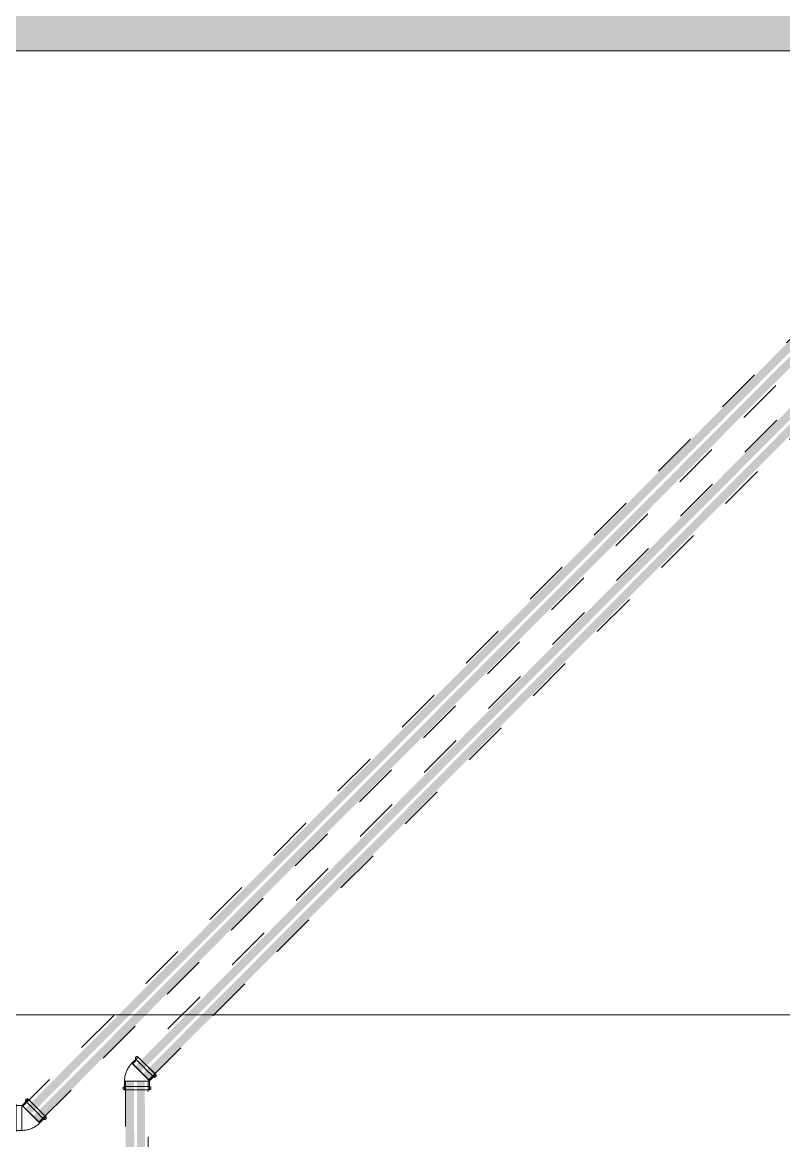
# Model space of a CAD drawing. Header units: metres. Extents: x 149 to 429, y -3 to 162.
# Drawn here: x 355.495 to 357.175, y 97.364 to 99.833 of the extents above; entities that cross this region are included whole.
import ezdxf

# ---------------------------------------------------------------- set-up
doc = ezdxf.new("R2010")
doc.units = ezdxf.units.M
doc.linetypes.add('Aligning Line', pattern=[0.012, 0.006, -0.006])
for name, color, linetype, lineweight in [('A-DETL', 7, 'Continuous', 5), ('A-DETL-GENF', 7, 'Continuous', 5), ('P-PIPE', 7, 'Continuous', 5)]:
    doc.layers.add(name, color=color, linetype=linetype, lineweight=lineweight)
doc.layers.add('A-FLOR', color=7, linetype='Continuous', lineweight=9, true_color=0x007f00)

# ---------------------------------------------------------------- blocks, each defined once
blk = doc.blocks.new('AÇO_Cotovelo 90 45 - AÇO_Cotovelo 90 45-3953115-TÉRREO 1_20 - Dependente 2')
at = {"layer": 'P-PIPE'}
for p, q in [((-0.0119, 0.0274), (-0.031, 0.0274)), ((-0.031, 0.0222), (-0.031, 0.0274)), ((-0.031, 0.0222), (-0.031, 0.0274)), ((-0.0119, 0.0274), (-0.0119, 0.0222)), ((-0.0119, 0.0274), (-0.0119, 0.0222)), ((-0.0119, 0.0274), (-0.0119, -0.0274)), ((-0.0119, 0.0274), (-0.0119, 0.0237)), ((0.0025, 0.0413), (-0.011, 0.0278)), ((-0.011, 0.0278), (0.0278, -0.011)), ((-0.0084, 0.0252), (-0.011, 0.0278)), ((0.0278, -0.011), (-0.011, 0.0278)), ((0.0413, 0.0025), (0.0025, 0.0413)), ((-0.031, -0.0085), (-0.031, 0.0085)), ((-0.0119, 0.0085), (-0.0119, -0.0085)), ((0.0278, -0.011), (0.0413, 0.0025)), ((-0.031, -0.0274), (-0.031, -0.0222)), ((-0.031, -0.0274), (-0.031, -0.0222)), ((-0.0119, -0.0222), (-0.0119, -0.0274)), ((-0.0119, -0.0222), (-0.0119, -0.0274)), ((-0.0119, -0.0237), (-0.0119, -0.0274)), ((0.0278, -0.011), (0.0252, -0.0084)), ((-0.031, -0.0274), (-0.0119, -0.0274))]:
    blk.add_line(p, q, dxfattribs=at)
at = {"layer": 'P-PIPE', "flags": 128}
for points in [[(-0.031, 0.0274), (-0.031, 0.0275), (-0.031, 0.0277), (-0.0309, 0.0278), (-0.0309, 0.028), (-0.0309, 0.0281), (-0.0309, 0.0282), (-0.0308, 0.0284), (-0.0308, 0.0285), (-0.0307, 0.0286), (-0.0307, 0.0288), (-0.0306, 0.0289), (-0.0306, 0.029), (-0.0305, 0.0291), (-0.0304, 0.0293), (-0.0304, 0.0294), (-0.0303, 0.0295), (-0.0302, 0.0296), (-0.0301, 0.0297), (-0.03, 0.0298), (-0.0299, 0.0299), (-0.0298, 0.03), (-0.0297, 0.0301), (-0.0296, 0.0302), (-0.0295, 0.0303), (-0.0294, 0.0303), (-0.0292, 0.0304), (-0.0291, 0.0305), (-0.029, 0.0306), (-0.0289, 0.0306), (-0.0287, 0.0307), (-0.0286, 0.0307), (-0.0285, 0.0308), (-0.0283, 0.0308), (-0.0282, 0.0308), (-0.0281, 0.0308), (-0.0279, 0.0309), (-0.0278, 0.0309), (-0.0276, 0.0309), (-0.0275, 0.0309), (-0.0274, 0.0309), (-0.0272, 0.0309), (-0.0271, 0.0309), (-0.0269, 0.0309), (-0.0268, 0.0308), (-0.0267, 0.0308), (-0.0265, 0.0308), (-0.0264, 0.0307), (-0.0263, 0.0307), (-0.0261, 0.0306), (-0.026, 0.0306), (-0.0259, 0.0305), (-0.0258, 0.0305), (-0.0256, 0.0304), (-0.0255, 0.0303), (-0.0254, 0.0302), (-0.0253, 0.0301), (-0.0252, 0.0301), (-0.0251, 0.03), (-0.025, 0.0299), (-0.0249, 0.0298), (-0.0248, 0.0297), (-0.0247, 0.0296), (-0.0246, 0.0294), (-0.0245, 0.0293), (-0.0245, 0.0292), (-0.0244, 0.0291), (-0.0243, 0.029), (-0.0243, 0.0288), (-0.0242, 0.0287), (-0.0242, 0.0286), (-0.0241, 0.0284), (-0.0241, 0.0283), (-0.024, 0.0282), (-0.024, 0.028), (-0.024, 0.0279), (-0.024, 0.0278), (-0.024, 0.0276), (-0.024, 0.0275), (-0.024, 0.0274)], [(-0.031, 0.024), (-0.031, 0.0245), (-0.031, 0.025), (-0.031, 0.0254), (-0.031, 0.0258), (-0.031, 0.0262), (-0.031, 0.0265), (-0.031, 0.0267), (-0.031, 0.0269), (-0.031, 0.0271), (-0.031, 0.0273), (-0.031, 0.0273), (-0.031, 0.0274)], [(-0.031, 0.0274), (-0.031, 0.0273), (-0.031, 0.0272), (-0.031, 0.0271), (-0.031, 0.0269), (-0.031, 0.0266), (-0.031, 0.0263), (-0.031, 0.026), (-0.031, 0.0256), (-0.031, 0.0252), (-0.031, 0.0248), (-0.031, 0.0243), (-0.031, 0.0238), (-0.031, 0.0232), (-0.031, 0.0226), (-0.031, 0.022), (-0.031, 0.0213), (-0.031, 0.0206), (-0.031, 0.0199), (-0.031, 0.0191), (-0.031, 0.0183), (-0.031, 0.0175), (-0.031, 0.0166), (-0.031, 0.0157), (-0.031, 0.0148), (-0.031, 0.0139), (-0.031, 0.0129), (-0.031, 0.0119), (-0.031, 0.0109), (-0.031, 0.0099), (-0.031, 0.0089), (-0.031, 0.0079), (-0.031, 0.0068), (-0.031, 0.0057), (-0.031, 0.0047), (-0.031, 0.0036), (-0.031, 0.0025), (-0.031, 0.0014), (-0.031, 0.0003), (-0.031, -0.0008), (-0.031, -0.0019), (-0.031, -0.003), (-0.031, -0.0041), (-0.031, -0.0052), (-0.031, -0.0062), (-0.031, -0.0073), (-0.031, -0.0083), (-0.031, -0.0094), (-0.031, -0.0104), (-0.031, -0.0114), (-0.031, -0.0124), (-0.031, -0.0134), (-0.031, -0.0143), (-0.031, -0.0152), (-0.031, -0.0161), (-0.031, -0.017), (-0.031, -0.0178), (-0.031, -0.0187), (-0.031, -0.0194), (-0.031, -0.0202), (-0.031, -0.0209), (-0.031, -0.0216), (-0.031, -0.0223), (-0.031, -0.0229), (-0.031, -0.0235), (-0.031, -0.024), (-0.031, -0.0245), (-0.031, -0.025), (-0.031, -0.0254), (-0.031, -0.0258), (-0.031, -0.0262), (-0.031, -0.0265), (-0.031, -0.0267), (-0.031, -0.0269), (-0.031, -0.0271), (-0.031, -0.0273), (-0.031, -0.0273), (-0.031, -0.0274)], [(-0.024, 0.0274), (-0.024, 0.0273), (-0.024, 0.0272), (-0.024, 0.0271), (-0.024, 0.0269), (-0.024, 0.0266), (-0.024, 0.0263), (-0.024, 0.026), (-0.024, 0.0256), (-0.024, 0.0252), (-0.024, 0.0248), (-0.024, 0.0243)], [(-0.024, -0.0274), (-0.024, -0.0273), (-0.024, -0.0272), (-0.024, -0.0271), (-0.024, -0.0269), (-0.024, -0.0266), (-0.024, -0.0263), (-0.024, -0.026), (-0.024, -0.0256), (-0.024, -0.0252), (-0.024, -0.0248), (-0.024, -0.0243), (-0.024, -0.0238), (-0.024, -0.0232), (-0.024, -0.0226), (-0.024, -0.022), (-0.024, -0.0213), (-0.024, -0.0206), (-0.024, -0.0199), (-0.024, -0.0191), (-0.024, -0.0183), (-0.024, -0.0175), (-0.024, -0.0166), (-0.024, -0.0157), (-0.024, -0.0148), (-0.024, -0.0139), (-0.024, -0.0129), (-0.024, -0.0119), (-0.024, -0.0109), (-0.024, -0.0099), (-0.024, -0.0089), (-0.024, -0.0079), (-0.024, -0.0068), (-0.024, -0.0057), (-0.024, -0.0047), (-0.024, -0.0036), (-0.024, -0.0025), (-0.024, -0.0014), (-0.024, -0.0003), (-0.024, 0.0008), (-0.024, 0.0019), (-0.024, 0.003), (-0.024, 0.0041), (-0.024, 0.0052), (-0.024, 0.0062), (-0.024, 0.0073), (-0.024, 0.0083), (-0.024, 0.0094), (-0.024, 0.0104), (-0.024, 0.0114), (-0.024, 0.0124), (-0.024, 0.0134), (-0.024, 0.0143), (-0.024, 0.0152), (-0.024, 0.0161), (-0.024, 0.017), (-0.024, 0.0178), (-0.024, 0.0187), (-0.024, 0.0194), (-0.024, 0.0202), (-0.024, 0.0209), (-0.024, 0.0216), (-0.024, 0.0223), (-0.024, 0.0229), (-0.024, 0.0235), (-0.024, 0.024), (-0.024, 0.0245), (-0.024, 0.025), (-0.024, 0.0254), (-0.024, 0.0258), (-0.024, 0.0262), (-0.024, 0.0265), (-0.024, 0.0267), (-0.024, 0.0269), (-0.024, 0.0271), (-0.024, 0.0273), (-0.024, 0.0273), (-0.024, 0.0274)], [(-0.011, 0.0278), (-0.011, 0.0277), (-0.0111, 0.0277), (-0.0111, 0.0277), (-0.0111, 0.0276), (-0.0112, 0.0276), (-0.0112, 0.0276), (-0.0113, 0.0276), (-0.0113, 0.0275), (-0.0114, 0.0275), (-0.0114, 0.0275), (-0.0114, 0.0275), (-0.0115, 0.0275), (-0.0115, 0.0274), (-0.0116, 0.0274), (-0.0116, 0.0274), (-0.0117, 0.0274), (-0.0117, 0.0274), (-0.0118, 0.0274), (-0.0118, 0.0274), (-0.0119, 0.0274)], [(-0.0024, 0.0363), (-0.0025, 0.0364), (-0.0026, 0.0365), (-0.0027, 0.0366), (-0.0028, 0.0367), (-0.0029, 0.0369), (-0.0029, 0.037), (-0.003, 0.0371), (-0.0031, 0.0372), (-0.0031, 0.0374), (-0.0032, 0.0375), (-0.0032, 0.0376), (-0.0033, 0.0377), (-0.0033, 0.0379), (-0.0034, 0.038), (-0.0034, 0.0381), (-0.0034, 0.0383), (-0.0034, 0.0384), (-0.0034, 0.0386), (-0.0035, 0.0387), (-0.0035, 0.0388), (-0.0035, 0.039), (-0.0034, 0.0391), (-0.0034, 0.0393), (-0.0034, 0.0394), (-0.0034, 0.0395), (-0.0033, 0.0397), (-0.0033, 0.0398), (-0.0033, 0.0399), (-0.0032, 0.0401), (-0.0032, 0.0402), (-0.0031, 0.0403), (-0.003, 0.0405), (-0.003, 0.0406), (-0.0029, 0.0407), (-0.0028, 0.0408), (-0.0027, 0.0409), (-0.0026, 0.041), (-0.0026, 0.0411), (-0.0025, 0.0412), (-0.0024, 0.0413), (-0.0023, 0.0414), (-0.0021, 0.0415), (-0.002, 0.0416), (-0.0019, 0.0417), (-0.0018, 0.0418), (-0.0017, 0.0418), (-0.0016, 0.0419), (-0.0014, 0.042), (-0.0013, 0.042), (-0.0012, 0.0421), (-0.001, 0.0421), (-0.0009, 0.0422), (-0.0008, 0.0422), (-0.0006, 0.0422), (-0.0005, 0.0423), (-0.0004, 0.0423), (-0.0002, 0.0423), (-0.0001, 0.0423), (0, 0.0423)], [(0, 0.0339), (-0.0004, 0.0343), (-0.0007, 0.0346), (-0.001, 0.0349), (-0.0013, 0.0352), (-0.0016, 0.0354), (-0.0018, 0.0357), (-0.002, 0.0358), (-0.0021, 0.036), (-0.0022, 0.0361), (-0.0023, 0.0362), (-0.0024, 0.0363), (-0.0024, 0.0363)], [(-0.0024, 0.0363), (-0.0024, 0.0363), (-0.0023, 0.0362), (-0.0022, 0.0361), (-0.002, 0.0359), (-0.0019, 0.0358), (-0.0017, 0.0356), (-0.0014, 0.0353), (-0.0012, 0.0351), (-0.0009, 0.0348), (-0.0006, 0.0345), (-0.0002, 0.0341), (0.0001, 0.0338), (0.0005, 0.0334), (0.001, 0.0329), (0.0014, 0.0325), (0.0019, 0.032), (0.0024, 0.0315), (0.0029, 0.031), (0.0034, 0.0304), (0.004, 0.0299), (0.0046, 0.0293), (0.0052, 0.0287), (0.0058, 0.0281), (0.0065, 0.0274), (0.0071, 0.0268), (0.0078, 0.0261), (0.0085, 0.0254), (0.0092, 0.0247), (0.0099, 0.024), (0.0107, 0.0232), (0.0114, 0.0225), (0.0121, 0.0218), (0.0129, 0.021), (0.0137, 0.0202), (0.0144, 0.0195), (0.0152, 0.0187), (0.016, 0.0179), (0.0167, 0.0172), (0.0175, 0.0164), (0.0183, 0.0156), (0.0191, 0.0148), (0.0198, 0.0141), (0.0206, 0.0133), (0.0213, 0.0125), (0.0221, 0.0118), (0.0228, 0.011), (0.0236, 0.0103), (0.0243, 0.0096), (0.025, 0.0089), (0.0257, 0.0082), (0.0264, 0.0075), (0.0271, 0.0068), (0.0277, 0.0062), (0.0283, 0.0055), (0.029, 0.0049), (0.0296, 0.0043), (0.0301, 0.0037), (0.0307, 0.0032), (0.0312, 0.0027), (0.0317, 0.0021), (0.0322, 0.0017), (0.0327, 0.0012), (0.0331, 0.0008), (0.0335, 0.0003), (0.0339, 0), (0.0343, -0.0004), (0.0346, -0.0007), (0.0349, -0.001), (0.0352, -0.0013), (0.0354, -0.0016), (0.0357, -0.0018), (0.0358, -0.002), (0.036, -0.0021), (0.0361, -0.0022), (0.0362, -0.0023), (0.0363, -0.0024), (0.0363, -0.0024)], [(0, 0.0423), (0.0002, 0.0423), (0.0003, 0.0423), (0.0005, 0.0423), (0.0006, 0.0423), (0.0007, 0.0422), (0.0009, 0.0422), (0.001, 0.0422), (0.0011, 0.0421), (0.0013, 0.0421), (0.0014, 0.042), (0.0015, 0.042), (0.0017, 0.0419), (0.0018, 0.0418), (0.0019, 0.0418), (0.002, 0.0417), (0.0021, 0.0416), (0.0022, 0.0415), (0.0024, 0.0414), (0.0025, 0.0413), (0.0025, 0.0413)], [(0.0025, 0.0413), (0.0026, 0.0412), (0.0027, 0.0411), (0.0028, 0.041), (0.0029, 0.0409), (0.0031, 0.0407), (0.0033, 0.0405), (0.0035, 0.0403), (0.0038, 0.04), (0.004, 0.0397), (0.0044, 0.0394), (0.0047, 0.0391)], [(0.0413, 0.0025), (0.0412, 0.0026), (0.0411, 0.0027), (0.041, 0.0028), (0.0409, 0.0029), (0.0407, 0.0031), (0.0405, 0.0033), (0.0403, 0.0035), (0.04, 0.0038), (0.0397, 0.004), (0.0394, 0.0044), (0.0391, 0.0047), (0.0387, 0.0051), (0.0383, 0.0055), (0.0379, 0.0059), (0.0374, 0.0064), (0.037, 0.0068), (0.0365, 0.0073), (0.0359, 0.0079), (0.0354, 0.0084), (0.0348, 0.009), (0.0342, 0.0096), (0.0336, 0.0102), (0.033, 0.0108), (0.0324, 0.0114), (0.0317, 0.0121), (0.031, 0.0128), (0.0303, 0.0135), (0.0296, 0.0142), (0.0289, 0.0149), (0.0282, 0.0156), (0.0275, 0.0163), (0.0267, 0.0171), (0.0259, 0.0178), (0.0252, 0.0186), (0.0244, 0.0194), (0.0237, 0.0201), (0.0229, 0.0209), (0.0221, 0.0217), (0.0213, 0.0225), (0.0206, 0.0232), (0.0198, 0.024), (0.019, 0.0248), (0.0183, 0.0255), (0.0175, 0.0263), (0.0167, 0.027), (0.016, 0.0278), (0.0153, 0.0285), (0.0145, 0.0292), (0.0138, 0.03), (0.0131, 0.0307), (0.0125, 0.0313), (0.0118, 0.032), (0.0111, 0.0327), (0.0105, 0.0333), (0.0099, 0.0339), (0.0093, 0.0345), (0.0087, 0.0351), (0.0081, 0.0356), (0.0076, 0.0362), (0.0071, 0.0367), (0.0066, 0.0372), (0.0061, 0.0376), (0.0057, 0.0381), (0.0053, 0.0385), (0.0049, 0.0389), (0.0045, 0.0392), (0.0042, 0.0396), (0.0039, 0.0399), (0.0036, 0.0402), (0.0034, 0.0404), (0.0032, 0.0406), (0.003, 0.0408), (0.0028, 0.041), (0.0027, 0.0411), (0.0026, 0.0412), (0.0026, 0.0412), (0.0025, 0.0413)], [(0.0423, 0), (0.0423, -0.0001), (0.0423, -0.0002), (0.0423, -0.0004), (0.0423, -0.0005), (0.0422, -0.0006), (0.0422, -0.0008), (0.0422, -0.0009), (0.0421, -0.0011), (0.0421, -0.0012), (0.042, -0.0013), (0.042, -0.0014), (0.0419, -0.0016), (0.0418, -0.0017), (0.0418, -0.0018), (0.0417, -0.0019), (0.0416, -0.002), (0.0415, -0.0022), (0.0414, -0.0023), (0.0413, -0.0024), (0.0412, -0.0025), (0.0411, -0.0026), (0.041, -0.0027), (0.0409, -0.0027), (0.0408, -0.0028), (0.0407, -0.0029), (0.0406, -0.003), (0.0404, -0.003), (0.0403, -0.0031), (0.0402, -0.0032), (0.0401, -0.0032), (0.0399, -0.0033), (0.0398, -0.0033), (0.0397, -0.0033), (0.0395, -0.0034), (0.0394, -0.0034), (0.0393, -0.0034), (0.0391, -0.0034), (0.039, -0.0035), (0.0388, -0.0035), (0.0387, -0.0035), (0.0386, -0.0034), (0.0384, -0.0034), (0.0383, -0.0034), (0.0381, -0.0034), (0.038, -0.0034), (0.0379, -0.0033), (0.0377, -0.0033), (0.0376, -0.0032), (0.0375, -0.0032), (0.0373, -0.0031), (0.0372, -0.0031), (0.0371, -0.003), (0.037, -0.0029), (0.0368, -0.0029), (0.0367, -0.0028), (0.0366, -0.0027), (0.0365, -0.0026), (0.0364, -0.0025), (0.0363, -0.0024)], [(0.0389, 0.0049), (0.0392, 0.0045), (0.0396, 0.0042), (0.0399, 0.0039), (0.0402, 0.0036), (0.0404, 0.0034), (0.0406, 0.0032), (0.0408, 0.003), (0.041, 0.0028), (0.0411, 0.0027), (0.0412, 0.0026), (0.0412, 0.0026), (0.0413, 0.0025)], [(0.0413, 0.0025), (0.0414, 0.0024), (0.0415, 0.0023), (0.0415, 0.0022), (0.0416, 0.0021), (0.0417, 0.002), (0.0418, 0.0019), (0.0419, 0.0017), (0.0419, 0.0016), (0.042, 0.0015), (0.042, 0.0014), (0.0421, 0.0012), (0.0421, 0.0011), (0.0422, 0.001), (0.0422, 0.0008), (0.0422, 0.0007), (0.0423, 0.0006), (0.0423, 0.0004), (0.0423, 0.0003), (0.0423, 0.0001), (0.0423, 0)], [(-0.031, -0.0274), (-0.031, -0.0273), (-0.031, -0.0272), (-0.031, -0.0271), (-0.031, -0.0269), (-0.031, -0.0266), (-0.031, -0.0263), (-0.031, -0.026), (-0.031, -0.0256), (-0.031, -0.0252), (-0.031, -0.0248), (-0.031, -0.0243)], [(-0.024, -0.024), (-0.024, -0.0245), (-0.024, -0.025), (-0.024, -0.0254), (-0.024, -0.0258), (-0.024, -0.0262), (-0.024, -0.0265), (-0.024, -0.0267), (-0.024, -0.0269), (-0.024, -0.0271), (-0.024, -0.0273), (-0.024, -0.0273), (-0.024, -0.0274)], [(-0.0119, -0.0274), (-0.0096, -0.0274), (-0.0074, -0.0272), (-0.0052, -0.027), (-0.0029, -0.0267), (-0.0007, -0.0263), (0.0015, -0.0258), (0.0036, -0.0252), (0.0058, -0.0246), (0.0079, -0.0238), (0.01, -0.023), (0.012, -0.0221), (0.014, -0.0211), (0.016, -0.02), (0.0179, -0.0188), (0.0198, -0.0176), (0.0216, -0.0163), (0.0234, -0.0149), (0.0251, -0.0135), (0.0267, -0.012), (0.0278, -0.011)], [(0.0363, -0.0024), (0.0363, -0.0024), (0.0362, -0.0023), (0.0361, -0.0022), (0.0359, -0.002), (0.0358, -0.0019), (0.0356, -0.0017), (0.0353, -0.0014), (0.0351, -0.0012), (0.0348, -0.0009), (0.0345, -0.0006), (0.0341, -0.0002)], [(-0.024, -0.0274), (-0.024, -0.0275), (-0.024, -0.0277), (-0.024, -0.0278), (-0.024, -0.028), (-0.024, -0.0281), (-0.0241, -0.0282), (-0.0241, -0.0284), (-0.0241, -0.0285), (-0.0242, -0.0286), (-0.0242, -0.0288), (-0.0243, -0.0289), (-0.0244, -0.029), (-0.0244, -0.0291), (-0.0245, -0.0293), (-0.0246, -0.0294), (-0.0247, -0.0295), (-0.0247, -0.0296), (-0.0248, -0.0297), (-0.0249, -0.0298), (-0.025, -0.0299), (-0.0251, -0.03), (-0.0252, -0.0301), (-0.0253, -0.0302), (-0.0255, -0.0303), (-0.0256, -0.0303), (-0.0257, -0.0304), (-0.0258, -0.0305), (-0.0259, -0.0306), (-0.0261, -0.0306), (-0.0262, -0.0307), (-0.0263, -0.0307), (-0.0265, -0.0308), (-0.0266, -0.0308), (-0.0267, -0.0308), (-0.0269, -0.0308), (-0.027, -0.0309), (-0.0271, -0.0309), (-0.0273, -0.0309), (-0.0274, -0.0309), (-0.0276, -0.0309), (-0.0277, -0.0309), (-0.0278, -0.0309), (-0.028, -0.0309), (-0.0281, -0.0308), (-0.0283, -0.0308), (-0.0284, -0.0308), (-0.0285, -0.0307), (-0.0287, -0.0307), (-0.0288, -0.0306), (-0.0289, -0.0306), (-0.029, -0.0305), (-0.0292, -0.0305), (-0.0293, -0.0304), (-0.0294, -0.0303), (-0.0295, -0.0302), (-0.0296, -0.0301), (-0.0297, -0.0301), (-0.0298, -0.03), (-0.0299, -0.0299), (-0.03, -0.0298), (-0.0301, -0.0297), (-0.0302, -0.0296), (-0.0303, -0.0294), (-0.0304, -0.0293), (-0.0305, -0.0292), (-0.0305, -0.0291), (-0.0306, -0.029), (-0.0307, -0.0288), (-0.0307, -0.0287), (-0.0308, -0.0286), (-0.0308, -0.0284), (-0.0308, -0.0283), (-0.0309, -0.0282), (-0.0309, -0.028), (-0.0309, -0.0279), (-0.0309, -0.0278), (-0.031, -0.0276), (-0.031, -0.0275), (-0.031, -0.0274)]]:
    blk.add_lwpolyline(points, dxfattribs=at)
blk = doc.blocks.new('AÇO_Cotovelo 90 45 - AÇO_Cotovelo 90 45-V119-TÉRREO 1_20 - Dependente 2')
at = {"layer": 'P-PIPE'}
for p, q in [((-0.0119, 0.0274), (-0.031, 0.0274)), ((-0.031, -0.0274), (-0.031, 0.0274)), ((-0.0119, 0.0274), (-0.0119, -0.0274)), ((-0.0119, 0.0274), (-0.0119, -0.0274)), ((-0.0119, 0.0274), (-0.0119, 0.0237)), ((0.0025, 0.0413), (-0.011, 0.0278)), ((-0.011, 0.0278), (-0.0073, 0.0241)), ((-0.0084, 0.0252), (-0.011, 0.0278)), ((0.0278, -0.011), (-0.011, 0.0278)), ((0.0062, 0.0376), (0.0025, 0.0413)), ((0.0279, 0.0159), (0.0159, 0.0279)), ((0.0024, 0.0144), (0.0144, 0.0024)), ((0.0278, -0.011), (0.0413, 0.0025)), ((0.0413, 0.0025), (0.0376, 0.0062)), ((-0.0119, -0.0237), (-0.0119, -0.0274)), ((0.0241, -0.0073), (0.0278, -0.011)), ((0.0278, -0.011), (0.0252, -0.0084)), ((-0.031, -0.0274), (-0.0119, -0.0274))]:
    blk.add_line(p, q, dxfattribs=at)
at = {"layer": 'P-PIPE', "flags": 128}
for points in [[(-0.031, 0.0274), (-0.031, 0.0275), (-0.031, 0.0277), (-0.0309, 0.0278), (-0.0309, 0.028), (-0.0309, 0.0281), (-0.0309, 0.0282), (-0.0308, 0.0284), (-0.0308, 0.0285), (-0.0307, 0.0286), (-0.0307, 0.0288), (-0.0306, 0.0289), (-0.0306, 0.029), (-0.0305, 0.0291), (-0.0304, 0.0293), (-0.0304, 0.0294), (-0.0303, 0.0295), (-0.0302, 0.0296), (-0.0301, 0.0297), (-0.03, 0.0298), (-0.0299, 0.0299), (-0.0298, 0.03), (-0.0297, 0.0301), (-0.0296, 0.0302), (-0.0295, 0.0303), (-0.0294, 0.0303), (-0.0292, 0.0304), (-0.0291, 0.0305), (-0.029, 0.0306), (-0.0289, 0.0306), (-0.0287, 0.0307), (-0.0286, 0.0307), (-0.0285, 0.0308), (-0.0283, 0.0308), (-0.0282, 0.0308), (-0.0281, 0.0308), (-0.0279, 0.0309), (-0.0278, 0.0309), (-0.0276, 0.0309), (-0.0275, 0.0309), (-0.0274, 0.0309), (-0.0272, 0.0309), (-0.0271, 0.0309), (-0.0269, 0.0309), (-0.0268, 0.0308), (-0.0267, 0.0308), (-0.0265, 0.0308), (-0.0264, 0.0307), (-0.0263, 0.0307), (-0.0261, 0.0306), (-0.026, 0.0306), (-0.0259, 0.0305), (-0.0258, 0.0305), (-0.0256, 0.0304), (-0.0255, 0.0303), (-0.0254, 0.0302), (-0.0253, 0.0301), (-0.0252, 0.0301), (-0.0251, 0.03), (-0.025, 0.0299), (-0.0249, 0.0298), (-0.0248, 0.0297), (-0.0247, 0.0296), (-0.0246, 0.0294), (-0.0245, 0.0293), (-0.0245, 0.0292), (-0.0244, 0.0291), (-0.0243, 0.029), (-0.0243, 0.0288), (-0.0242, 0.0287), (-0.0242, 0.0286), (-0.0241, 0.0284), (-0.0241, 0.0283), (-0.024, 0.0282), (-0.024, 0.028), (-0.024, 0.0279), (-0.024, 0.0278), (-0.024, 0.0276), (-0.024, 0.0275), (-0.024, 0.0274)], [(-0.031, 0.024), (-0.031, 0.0245), (-0.031, 0.025), (-0.031, 0.0254), (-0.031, 0.0258), (-0.031, 0.0262), (-0.031, 0.0265), (-0.031, 0.0267), (-0.031, 0.0269), (-0.031, 0.0271), (-0.031, 0.0273), (-0.031, 0.0273), (-0.031, 0.0274)], [(-0.031, 0.0274), (-0.031, 0.0273), (-0.031, 0.0272), (-0.031, 0.0271), (-0.031, 0.0269), (-0.031, 0.0266), (-0.031, 0.0263), (-0.031, 0.026), (-0.031, 0.0256), (-0.031, 0.0252), (-0.031, 0.0248), (-0.031, 0.0243), (-0.031, 0.0238), (-0.031, 0.0232), (-0.031, 0.0226), (-0.031, 0.022), (-0.031, 0.0213), (-0.031, 0.0206), (-0.031, 0.0199), (-0.031, 0.0191), (-0.031, 0.0183), (-0.031, 0.0175), (-0.031, 0.0166), (-0.031, 0.0157), (-0.031, 0.0148), (-0.031, 0.0139), (-0.031, 0.0129), (-0.031, 0.0119), (-0.031, 0.0109), (-0.031, 0.0099), (-0.031, 0.0089), (-0.031, 0.0079), (-0.031, 0.0068), (-0.031, 0.0057), (-0.031, 0.0047), (-0.031, 0.0036), (-0.031, 0.0025), (-0.031, 0.0014), (-0.031, 0.0003), (-0.031, -0.0008), (-0.031, -0.0019), (-0.031, -0.003), (-0.031, -0.0041), (-0.031, -0.0052), (-0.031, -0.0062), (-0.031, -0.0073), (-0.031, -0.0083), (-0.031, -0.0094), (-0.031, -0.0104), (-0.031, -0.0114), (-0.031, -0.0124), (-0.031, -0.0134), (-0.031, -0.0143), (-0.031, -0.0152), (-0.031, -0.0161), (-0.031, -0.017), (-0.031, -0.0178), (-0.031, -0.0187), (-0.031, -0.0194), (-0.031, -0.0202), (-0.031, -0.0209), (-0.031, -0.0216), (-0.031, -0.0223), (-0.031, -0.0229), (-0.031, -0.0235), (-0.031, -0.024), (-0.031, -0.0245), (-0.031, -0.025), (-0.031, -0.0254), (-0.031, -0.0258), (-0.031, -0.0262), (-0.031, -0.0265), (-0.031, -0.0267), (-0.031, -0.0269), (-0.031, -0.0271), (-0.031, -0.0273), (-0.031, -0.0273), (-0.031, -0.0274)], [(-0.024, 0.0274), (-0.024, 0.0273), (-0.024, 0.0272), (-0.024, 0.0271), (-0.024, 0.0269), (-0.024, 0.0266), (-0.024, 0.0263), (-0.024, 0.026), (-0.024, 0.0256), (-0.024, 0.0252), (-0.024, 0.0248), (-0.024, 0.0243)], [(-0.024, -0.0274), (-0.024, -0.0273), (-0.024, -0.0272), (-0.024, -0.0271), (-0.024, -0.0269), (-0.024, -0.0266), (-0.024, -0.0263), (-0.024, -0.026), (-0.024, -0.0256), (-0.024, -0.0252), (-0.024, -0.0248), (-0.024, -0.0243), (-0.024, -0.0238), (-0.024, -0.0232), (-0.024, -0.0226), (-0.024, -0.022), (-0.024, -0.0213), (-0.024, -0.0206), (-0.024, -0.0199), (-0.024, -0.0191), (-0.024, -0.0183), (-0.024, -0.0175), (-0.024, -0.0166), (-0.024, -0.0157), (-0.024, -0.0148), (-0.024, -0.0139), (-0.024, -0.0129), (-0.024, -0.0119), (-0.024, -0.0109), (-0.024, -0.0099), (-0.024, -0.0089), (-0.024, -0.0079), (-0.024, -0.0068), (-0.024, -0.0057), (-0.024, -0.0047), (-0.024, -0.0036), (-0.024, -0.0025), (-0.024, -0.0014), (-0.024, -0.0003), (-0.024, 0.0008), (-0.024, 0.0019), (-0.024, 0.003), (-0.024, 0.0041), (-0.024, 0.0052), (-0.024, 0.0062), (-0.024, 0.0073), (-0.024, 0.0083), (-0.024, 0.0094), (-0.024, 0.0104), (-0.024, 0.0114), (-0.024, 0.0124), (-0.024, 0.0134), (-0.024, 0.0143), (-0.024, 0.0152), (-0.024, 0.0161), (-0.024, 0.017), (-0.024, 0.0178), (-0.024, 0.0187), (-0.024, 0.0194), (-0.024, 0.0202), (-0.024, 0.0209), (-0.024, 0.0216), (-0.024, 0.0223), (-0.024, 0.0229), (-0.024, 0.0235), (-0.024, 0.024), (-0.024, 0.0245), (-0.024, 0.025), (-0.024, 0.0254), (-0.024, 0.0258), (-0.024, 0.0262), (-0.024, 0.0265), (-0.024, 0.0267), (-0.024, 0.0269), (-0.024, 0.0271), (-0.024, 0.0273), (-0.024, 0.0273), (-0.024, 0.0274)], [(-0.011, 0.0278), (-0.011, 0.0277), (-0.0111, 0.0277), (-0.0111, 0.0277), (-0.0111, 0.0276), (-0.0112, 0.0276), (-0.0112, 0.0276), (-0.0113, 0.0276), (-0.0113, 0.0275), (-0.0114, 0.0275), (-0.0114, 0.0275), (-0.0114, 0.0275), (-0.0115, 0.0275), (-0.0115, 0.0274), (-0.0116, 0.0274), (-0.0116, 0.0274), (-0.0117, 0.0274), (-0.0117, 0.0274), (-0.0118, 0.0274), (-0.0118, 0.0274), (-0.0119, 0.0274)], [(-0.0024, 0.0363), (-0.0025, 0.0364), (-0.0026, 0.0365), (-0.0027, 0.0366), (-0.0028, 0.0367), (-0.0029, 0.0369), (-0.0029, 0.037), (-0.003, 0.0371), (-0.0031, 0.0372), (-0.0031, 0.0374), (-0.0032, 0.0375), (-0.0032, 0.0376), (-0.0033, 0.0377), (-0.0033, 0.0379), (-0.0034, 0.038), (-0.0034, 0.0381), (-0.0034, 0.0383), (-0.0034, 0.0384), (-0.0034, 0.0386), (-0.0035, 0.0387), (-0.0035, 0.0388), (-0.0035, 0.039), (-0.0034, 0.0391), (-0.0034, 0.0393), (-0.0034, 0.0394), (-0.0034, 0.0395), (-0.0033, 0.0397), (-0.0033, 0.0398), (-0.0033, 0.0399), (-0.0032, 0.0401), (-0.0032, 0.0402), (-0.0031, 0.0403), (-0.003, 0.0405), (-0.003, 0.0406), (-0.0029, 0.0407), (-0.0028, 0.0408), (-0.0027, 0.0409), (-0.0026, 0.041), (-0.0026, 0.0411), (-0.0025, 0.0412), (-0.0024, 0.0413), (-0.0023, 0.0414), (-0.0021, 0.0415), (-0.002, 0.0416), (-0.0019, 0.0417), (-0.0018, 0.0418), (-0.0017, 0.0418), (-0.0016, 0.0419), (-0.0014, 0.042), (-0.0013, 0.042), (-0.0012, 0.0421), (-0.001, 0.0421), (-0.0009, 0.0422), (-0.0008, 0.0422), (-0.0006, 0.0422), (-0.0005, 0.0423), (-0.0004, 0.0423), (-0.0002, 0.0423), (-0.0001, 0.0423), (0, 0.0423)], [(0, 0.0339), (-0.0004, 0.0343), (-0.0007, 0.0346), (-0.001, 0.0349), (-0.0013, 0.0352), (-0.0016, 0.0354), (-0.0018, 0.0357), (-0.002, 0.0358), (-0.0021, 0.036), (-0.0022, 0.0361), (-0.0023, 0.0362), (-0.0024, 0.0363), (-0.0024, 0.0363)], [(-0.0024, 0.0363), (-0.0024, 0.0363), (-0.0023, 0.0362), (-0.0022, 0.0361), (-0.002, 0.0359), (-0.0019, 0.0358), (-0.0017, 0.0356), (-0.0014, 0.0353), (-0.0012, 0.0351), (-0.0009, 0.0348), (-0.0006, 0.0345), (-0.0002, 0.0341), (0.0001, 0.0338), (0.0005, 0.0334), (0.001, 0.0329), (0.0014, 0.0325), (0.0019, 0.032), (0.0024, 0.0315), (0.0029, 0.031), (0.0034, 0.0304), (0.004, 0.0299), (0.0046, 0.0293), (0.0052, 0.0287), (0.0058, 0.0281), (0.0065, 0.0274), (0.0071, 0.0268), (0.0078, 0.0261), (0.0085, 0.0254), (0.0092, 0.0247), (0.0099, 0.024), (0.0107, 0.0232), (0.0114, 0.0225), (0.0121, 0.0218), (0.0129, 0.021), (0.0137, 0.0202), (0.0144, 0.0195), (0.0152, 0.0187), (0.016, 0.0179), (0.0167, 0.0172), (0.0175, 0.0164), (0.0183, 0.0156), (0.0191, 0.0148), (0.0198, 0.0141), (0.0206, 0.0133), (0.0213, 0.0125), (0.0221, 0.0118), (0.0228, 0.011), (0.0236, 0.0103), (0.0243, 0.0096), (0.025, 0.0089), (0.0257, 0.0082), (0.0264, 0.0075), (0.0271, 0.0068), (0.0277, 0.0062), (0.0283, 0.0055), (0.029, 0.0049), (0.0296, 0.0043), (0.0301, 0.0037), (0.0307, 0.0032), (0.0312, 0.0027), (0.0317, 0.0021), (0.0322, 0.0017), (0.0327, 0.0012), (0.0331, 0.0008), (0.0335, 0.0003), (0.0339, 0), (0.0343, -0.0004), (0.0346, -0.0007), (0.0349, -0.001), (0.0352, -0.0013), (0.0354, -0.0016), (0.0357, -0.0018), (0.0358, -0.002), (0.036, -0.0021), (0.0361, -0.0022), (0.0362, -0.0023), (0.0363, -0.0024), (0.0363, -0.0024)], [(0, 0.0423), (0.0002, 0.0423), (0.0003, 0.0423), (0.0005, 0.0423), (0.0006, 0.0423), (0.0007, 0.0422), (0.0009, 0.0422), (0.001, 0.0422), (0.0011, 0.0421), (0.0013, 0.0421), (0.0014, 0.042), (0.0015, 0.042), (0.0017, 0.0419), (0.0018, 0.0418), (0.0019, 0.0418), (0.002, 0.0417), (0.0021, 0.0416), (0.0022, 0.0415), (0.0024, 0.0414), (0.0025, 0.0413), (0.0025, 0.0413)], [(0.0025, 0.0413), (0.0026, 0.0412), (0.0027, 0.0411), (0.0028, 0.041), (0.0029, 0.0409), (0.0031, 0.0407), (0.0033, 0.0405), (0.0035, 0.0403), (0.0038, 0.04), (0.004, 0.0397), (0.0044, 0.0394), (0.0047, 0.0391)], [(0.0413, 0.0025), (0.0412, 0.0026), (0.0411, 0.0027), (0.041, 0.0028), (0.0409, 0.0029), (0.0407, 0.0031), (0.0405, 0.0033), (0.0403, 0.0035), (0.04, 0.0038), (0.0397, 0.004), (0.0394, 0.0044), (0.0391, 0.0047), (0.0387, 0.0051), (0.0383, 0.0055), (0.0379, 0.0059), (0.0374, 0.0064), (0.037, 0.0068), (0.0365, 0.0073), (0.0359, 0.0079), (0.0354, 0.0084), (0.0348, 0.009), (0.0342, 0.0096), (0.0336, 0.0102), (0.033, 0.0108), (0.0324, 0.0114), (0.0317, 0.0121), (0.031, 0.0128), (0.0303, 0.0135), (0.0296, 0.0142), (0.0289, 0.0149), (0.0282, 0.0156), (0.0275, 0.0163), (0.0267, 0.0171), (0.0259, 0.0178), (0.0252, 0.0186), (0.0244, 0.0194), (0.0237, 0.0201), (0.0229, 0.0209), (0.0221, 0.0217), (0.0213, 0.0225), (0.0206, 0.0232), (0.0198, 0.024), (0.019, 0.0248), (0.0183, 0.0255), (0.0175, 0.0263), (0.0167, 0.027), (0.016, 0.0278), (0.0153, 0.0285), (0.0145, 0.0292), (0.0138, 0.03), (0.0131, 0.0307), (0.0125, 0.0313), (0.0118, 0.032), (0.0111, 0.0327), (0.0105, 0.0333), (0.0099, 0.0339), (0.0093, 0.0345), (0.0087, 0.0351), (0.0081, 0.0356), (0.0076, 0.0362), (0.0071, 0.0367), (0.0066, 0.0372), (0.0061, 0.0376), (0.0057, 0.0381), (0.0053, 0.0385), (0.0049, 0.0389), (0.0045, 0.0392), (0.0042, 0.0396), (0.0039, 0.0399), (0.0036, 0.0402), (0.0034, 0.0404), (0.0032, 0.0406), (0.003, 0.0408), (0.0028, 0.041), (0.0027, 0.0411), (0.0026, 0.0412), (0.0026, 0.0412), (0.0025, 0.0413)], [(0.0423, 0), (0.0423, -0.0001), (0.0423, -0.0002), (0.0423, -0.0004), (0.0423, -0.0005), (0.0422, -0.0006), (0.0422, -0.0008), (0.0422, -0.0009), (0.0421, -0.0011), (0.0421, -0.0012), (0.042, -0.0013), (0.042, -0.0014), (0.0419, -0.0016), (0.0418, -0.0017), (0.0418, -0.0018), (0.0417, -0.0019), (0.0416, -0.002), (0.0415, -0.0022), (0.0414, -0.0023), (0.0413, -0.0024), (0.0412, -0.0025), (0.0411, -0.0026), (0.041, -0.0027), (0.0409, -0.0027), (0.0408, -0.0028), (0.0407, -0.0029), (0.0406, -0.003), (0.0404, -0.003), (0.0403, -0.0031), (0.0402, -0.0032), (0.0401, -0.0032), (0.0399, -0.0033), (0.0398, -0.0033), (0.0397, -0.0033), (0.0395, -0.0034), (0.0394, -0.0034), (0.0393, -0.0034), (0.0391, -0.0034), (0.039, -0.0035), (0.0388, -0.0035), (0.0387, -0.0035), (0.0386, -0.0034), (0.0384, -0.0034), (0.0383, -0.0034), (0.0381, -0.0034), (0.038, -0.0034), (0.0379, -0.0033), (0.0377, -0.0033), (0.0376, -0.0032), (0.0375, -0.0032), (0.0373, -0.0031), (0.0372, -0.0031), (0.0371, -0.003), (0.037, -0.0029), (0.0368, -0.0029), (0.0367, -0.0028), (0.0366, -0.0027), (0.0365, -0.0026), (0.0364, -0.0025), (0.0363, -0.0024)], [(0.0389, 0.0049), (0.0392, 0.0045), (0.0396, 0.0042), (0.0399, 0.0039), (0.0402, 0.0036), (0.0404, 0.0034), (0.0406, 0.0032), (0.0408, 0.003), (0.041, 0.0028), (0.0411, 0.0027), (0.0412, 0.0026), (0.0412, 0.0026), (0.0413, 0.0025)], [(0.0413, 0.0025), (0.0414, 0.0024), (0.0415, 0.0023), (0.0415, 0.0022), (0.0416, 0.0021), (0.0417, 0.002), (0.0418, 0.0019), (0.0419, 0.0017), (0.0419, 0.0016), (0.042, 0.0015), (0.042, 0.0014), (0.0421, 0.0012), (0.0421, 0.0011), (0.0422, 0.001), (0.0422, 0.0008), (0.0422, 0.0007), (0.0423, 0.0006), (0.0423, 0.0004), (0.0423, 0.0003), (0.0423, 0.0001), (0.0423, 0)], [(-0.031, -0.0274), (-0.031, -0.0273), (-0.031, -0.0272), (-0.031, -0.0271), (-0.031, -0.0269), (-0.031, -0.0266), (-0.031, -0.0263), (-0.031, -0.026), (-0.031, -0.0256), (-0.031, -0.0252), (-0.031, -0.0248), (-0.031, -0.0243)], [(-0.024, -0.024), (-0.024, -0.0245), (-0.024, -0.025), (-0.024, -0.0254), (-0.024, -0.0258), (-0.024, -0.0262), (-0.024, -0.0265), (-0.024, -0.0267), (-0.024, -0.0269), (-0.024, -0.0271), (-0.024, -0.0273), (-0.024, -0.0273), (-0.024, -0.0274)], [(-0.0119, -0.0274), (-0.0096, -0.0274), (-0.0074, -0.0272), (-0.0052, -0.027), (-0.0029, -0.0267), (-0.0007, -0.0263), (0.0015, -0.0258), (0.0036, -0.0252), (0.0058, -0.0246), (0.0079, -0.0238), (0.01, -0.023), (0.012, -0.0221), (0.014, -0.0211), (0.016, -0.02), (0.0179, -0.0188), (0.0198, -0.0176), (0.0216, -0.0163), (0.0234, -0.0149), (0.0251, -0.0135), (0.0267, -0.012), (0.0278, -0.011)], [(0.0363, -0.0024), (0.0363, -0.0024), (0.0362, -0.0023), (0.0361, -0.0022), (0.0359, -0.002), (0.0358, -0.0019), (0.0356, -0.0017), (0.0353, -0.0014), (0.0351, -0.0012), (0.0348, -0.0009), (0.0345, -0.0006), (0.0341, -0.0002)], [(-0.024, -0.0274), (-0.024, -0.0275), (-0.024, -0.0277), (-0.024, -0.0278), (-0.024, -0.028), (-0.024, -0.0281), (-0.0241, -0.0282), (-0.0241, -0.0284), (-0.0241, -0.0285), (-0.0242, -0.0286), (-0.0242, -0.0288), (-0.0243, -0.0289), (-0.0244, -0.029), (-0.0244, -0.0291), (-0.0245, -0.0293), (-0.0246, -0.0294), (-0.0247, -0.0295), (-0.0247, -0.0296), (-0.0248, -0.0297), (-0.0249, -0.0298), (-0.025, -0.0299), (-0.0251, -0.03), (-0.0252, -0.0301), (-0.0253, -0.0302), (-0.0255, -0.0303), (-0.0256, -0.0303), (-0.0257, -0.0304), (-0.0258, -0.0305), (-0.0259, -0.0306), (-0.0261, -0.0306), (-0.0262, -0.0307), (-0.0263, -0.0307), (-0.0265, -0.0308), (-0.0266, -0.0308), (-0.0267, -0.0308), (-0.0269, -0.0308), (-0.027, -0.0309), (-0.0271, -0.0309), (-0.0273, -0.0309), (-0.0274, -0.0309), (-0.0276, -0.0309), (-0.0277, -0.0309), (-0.0278, -0.0309), (-0.028, -0.0309), (-0.0281, -0.0308), (-0.0283, -0.0308), (-0.0284, -0.0308), (-0.0285, -0.0307), (-0.0287, -0.0307), (-0.0288, -0.0306), (-0.0289, -0.0306), (-0.029, -0.0305), (-0.0292, -0.0305), (-0.0293, -0.0304), (-0.0294, -0.0303), (-0.0295, -0.0302), (-0.0296, -0.0301), (-0.0297, -0.0301), (-0.0298, -0.03), (-0.0299, -0.0299), (-0.03, -0.0298), (-0.0301, -0.0297), (-0.0302, -0.0296), (-0.0303, -0.0294), (-0.0304, -0.0293), (-0.0305, -0.0292), (-0.0305, -0.0291), (-0.0306, -0.029), (-0.0307, -0.0288), (-0.0307, -0.0287), (-0.0308, -0.0286), (-0.0308, -0.0284), (-0.0308, -0.0283), (-0.0309, -0.0282), (-0.0309, -0.028), (-0.0309, -0.0279), (-0.0309, -0.0278), (-0.031, -0.0276), (-0.031, -0.0275), (-0.031, -0.0274)]]:
    blk.add_lwpolyline(points, dxfattribs=at)

msp = doc.modelspace()

# ---------------------------------------------------------------- hatches: boundary and pattern name
at = {"layer": 'A-DETL-GENF', "true_color": 0xffff00}
h = msp.add_hatch(color=2, dxfattribs=at)
h.paths.add_polyline_path([(365.8845, 99.7704), (366.9273, 99.7791), (366.9273, 110.2375), (345.3444, 110.2375), (345.3444, 99.7704), (365.7098, 99.7704)])
h.paths.add_polyline_path([(348.6358, 99.8939), (345.729, 99.8939), (345.729, 109.9402), (366.7201, 109.9402), (366.7201, 99.8939), (349.5005, 99.8939)])
at = {"layer": 'P-PIPE', "true_color": 0xc0c0c0}
for points in [[(355.5139, 97.4226), (357.548, 99.4659), (357.5297, 99.4738), (355.5014, 97.4351), (355.5093, 97.4271)], [(355.5316, 97.4049), (357.5651, 99.4488), (357.548, 99.4567), (355.5185, 97.418), (355.531, 97.4055)], [(355.7561, 97.5158), (357.5971, 99.3659), (357.5788, 99.3738), (355.7436, 97.5283), (355.7516, 97.5204)], [(355.7738, 97.4981), (357.6141, 99.3488), (357.5971, 99.3567), (355.7607, 97.5112), (355.7732, 97.4987)], [(355.7228, 95.2724), (355.7478, 95.2724), (355.7413, 97.4955), (355.7228, 97.4955), (355.7228, 95.4484)], [(355.7478, 95.2724), (355.7728, 95.2724), (355.765, 97.4955), (355.7478, 97.4955), (355.7478, 95.4484)]]:
    msp.add_hatch(color=9, dxfattribs=at).paths.add_polyline_path(points)

# ---------------------------------------------------------------- linework, layer by layer
at = {"layer": 'A-DETL'}
msp.add_line((345.3444, 99.7704), (366.9273, 99.7704), dxfattribs=at)
at = {"layer": 'A-FLOR', "color": 254, "true_color": 0xd8d8d8}
msp.add_line((353.8478, 97.642), (359.1274, 97.642), dxfattribs=at)
at = {"layer": 'P-PIPE', "linetype": 'Aligning Line', "lineweight": 15}
for p, q in [((357.5349, 99.479), (355.4962, 97.4403)), ((355.5316, 97.4049), (357.5703, 99.4436)), ((357.584, 99.379), (355.7385, 97.5335)), ((355.7738, 97.4981), (357.6193, 99.3436)), ((355.7385, 97.5335), (355.7738, 97.4981)), ((355.7228, 97.4955), (355.7228, 95.2724)), ((355.7728, 97.4955), (355.7228, 97.4955)), ((355.7728, 95.2724), (355.7728, 97.4955)), ((355.4962, 97.4403), (355.5316, 97.4049))]:
    msp.add_line(p, q, dxfattribs=at)

# ---------------------------------------------------------------- block references
at = {"layer": 'P-PIPE', "rotation": 224.9999999999998}
msp.add_blockref('AÇO_Cotovelo 90 45 - AÇO_Cotovelo 90 45-V119-TÉRREO 1_20 - Dependente 2', (355.7478, 97.5074), dxfattribs=at)
at = {"layer": 'P-PIPE'}
msp.add_blockref('AÇO_Cotovelo 90 45 - AÇO_Cotovelo 90 45-3953115-TÉRREO 1_20 - Dependente 2', (355.5055, 97.4142), dxfattribs=at)

doc.saveas('drawing.dxf')
